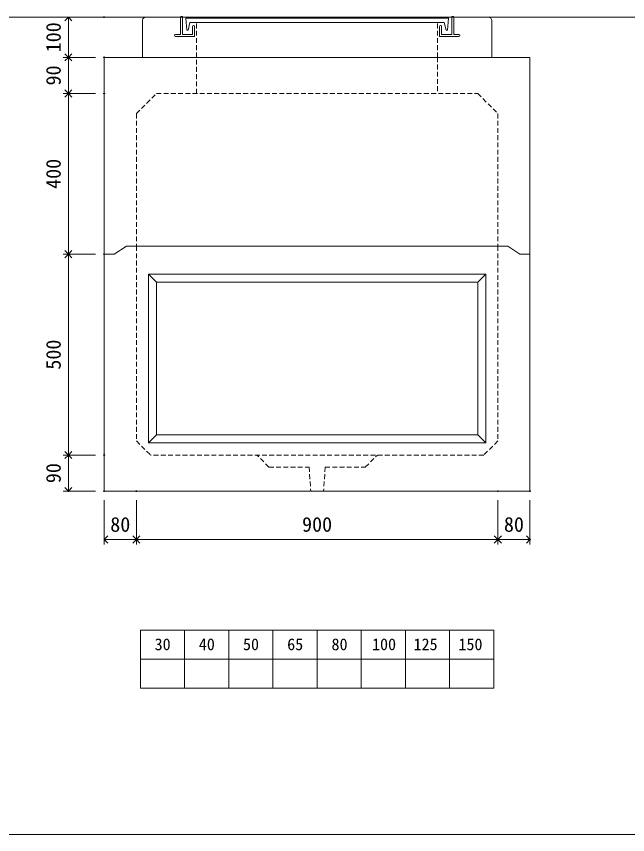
# Model space of a CAD drawing. Units: millimetres, scale not verified. Extents: x -4890 to 4890, y -2329 to 2329.
# Drawn here: x 1846 to 3368, y -1946 to 91 of the extents above; entities that cross this region are included whole.
import ezdxf
from ezdxf.enums import TextEntityAlignment as Align

# ---------------------------------------------------------------- set-up
doc = ezdxf.new("R2010")
doc.units = ezdxf.units.MM
doc.header["$LTSCALE"] = 10
doc.header["$PDMODE"] = 32
doc.header["$PDSIZE"] = 2
doc.linetypes.add('DASHED1', pattern=[1.8, 1.2, -0.6])
doc.layers.add('0-1_Defpoints', color=7, linetype='Continuous')
for name, color, linetype, lineweight in [('0-2_waku', 7, 'Continuous', 18), ('0-3_gaikei', 7, 'Continuous', 18), ('0-4_kakure', 7, 'DASHED1', 5), ('0-5_sunpou', 7, 'Continuous', 5), ('0-9_uchigawa', 6, 'Continuous', 18), ('0-B_futa', 3, 'Continuous', 18), ('0-C_GL', 4, 'Continuous', 18), ('0-E_文字１', 7, 'Continuous', 18)]:
    doc.layers.add(name, color=color, linetype=linetype, lineweight=lineweight)
doc.styles.add('ＭＳ ゴシック', font='')
doc.styles.get('ＭＳ ゴシック').set_extended_font_data('MS Gothic')

# ---------------------------------------------------------------- blocks, each defined once
blk = doc.blocks.new('_Open90')
at = {"layer": '0-5_sunpou'}
blk.add_line((0, 0), (-1, 0), dxfattribs=at)
blk.add_lwpolyline([(-0.5, 0.5), (0, 0), (-0.5, -0.5)], dxfattribs=at)
blk = doc.blocks.new('D67')
at = {"layer": '0-1_Defpoints'}
for p in [(3511.54, 2264.36), (3423, 2164.36), (3512.32, 2164.36)]:
    blk.add_point(p, dxfattribs=at)
at = {"layer": '0-5_sunpou'}
for p, q in [((3489.54, 2264.36), (3410, 2264.36)), ((3423, 2246.36), (3423, 2182.36)), ((3490.32, 2164.36), (3410, 2164.36))]:
    blk.add_line(p, q, dxfattribs=at)
at = {"layer": '0-5_sunpou', "xscale": 18, "yscale": 18}
for p, rotation in [((3423, 2264.36), 90), ((3423, 2164.36), 270)]:
    blk.add_blockref('_Open90', p, dxfattribs=dict(at, rotation=rotation))
at = {"layer": '0-5_sunpou', "style": 'ＭＳ ゴシック'}
blk.add_text('100', height=36.66, rotation=90, dxfattribs=at).set_placement((3415, 2176.86), align=Align.BOTTOM_LEFT)
blk = doc.blocks.new('D68')
at = {"layer": '0-1_Defpoints'}
for p in [(3512.32, 2164.36), (3423, 2074.36), (3512.32, 2074.36)]:
    blk.add_point(p, dxfattribs=at)
at = {"layer": '0-5_sunpou'}
for p, q in [((3490.32, 2164.36), (3410, 2164.36)), ((3423, 2146.36), (3423, 2092.36)), ((3490.32, 2074.36), (3410, 2074.36))]:
    blk.add_line(p, q, dxfattribs=at)
at = {"layer": '0-5_sunpou', "xscale": 18, "yscale": 18}
for p, rotation in [((3423, 2164.36), 90), ((3423, 2074.36), 270)]:
    blk.add_blockref('_Open90', p, dxfattribs=dict(at, rotation=rotation))
at = {"layer": '0-5_sunpou', "style": 'ＭＳ ゴシック'}
blk.add_text('90', height=36.66, rotation=90, dxfattribs=at).set_placement((3415, 2094.36), align=Align.BOTTOM_LEFT)
blk = doc.blocks.new('D69')
at = {"layer": '0-1_Defpoints'}
for p in [(3512.32, 2074.36), (3423, 1674.36), (3512.32, 1674.36)]:
    blk.add_point(p, dxfattribs=at)
at = {"layer": '0-5_sunpou'}
for p, q in [((3490.32, 2074.36), (3410, 2074.36)), ((3423, 2056.36), (3423, 1692.36)), ((3490.32, 1674.36), (3410, 1674.36))]:
    blk.add_line(p, q, dxfattribs=at)
at = {"layer": '0-5_sunpou', "xscale": 18, "yscale": 18}
for p, rotation in [((3423, 2074.36), 90), ((3423, 1674.36), 270)]:
    blk.add_blockref('_Open90', p, dxfattribs=dict(at, rotation=rotation))
at = {"layer": '0-5_sunpou', "style": 'ＭＳ ゴシック'}
blk.add_text('400', height=36.66, rotation=90, dxfattribs=at).set_placement((3415, 1836.86), align=Align.BOTTOM_LEFT)
blk = doc.blocks.new('D70')
at = {"layer": '0-1_Defpoints'}
for p in [(3512.32, 1674.36), (3423, 1174.36), (3512.32, 1174.36)]:
    blk.add_point(p, dxfattribs=at)
at = {"layer": '0-5_sunpou'}
for p, q in [((3490.32, 1674.36), (3410, 1674.36)), ((3423, 1656.36), (3423, 1192.36)), ((3490.32, 1174.36), (3410, 1174.36))]:
    blk.add_line(p, q, dxfattribs=at)
at = {"layer": '0-5_sunpou', "xscale": 18, "yscale": 18}
for p, rotation in [((3423, 1674.36), 90), ((3423, 1174.36), 270)]:
    blk.add_blockref('_Open90', p, dxfattribs=dict(at, rotation=rotation))
at = {"layer": '0-5_sunpou', "style": 'ＭＳ ゴシック'}
blk.add_text('500', height=36.66, rotation=90, dxfattribs=at).set_placement((3415, 1386.86), align=Align.BOTTOM_LEFT)
blk = doc.blocks.new('D71')
at = {"layer": '0-1_Defpoints'}
for p in [(3512.32, 1174.36), (3423, 1084.36), (3512.32, 1084.36)]:
    blk.add_point(p, dxfattribs=at)
at = {"layer": '0-5_sunpou'}
for p, q in [((3490.32, 1174.36), (3410, 1174.36)), ((3423, 1156.36), (3423, 1102.36)), ((3490.32, 1084.36), (3410, 1084.36))]:
    blk.add_line(p, q, dxfattribs=at)
at = {"layer": '0-5_sunpou', "xscale": 18, "yscale": 18}
for p, rotation in [((3423, 1174.36), 90), ((3423, 1084.36), 270)]:
    blk.add_blockref('_Open90', p, dxfattribs=dict(at, rotation=rotation))
at = {"layer": '0-5_sunpou', "style": 'ＭＳ ゴシック'}
blk.add_text('90', height=36.66, rotation=90, dxfattribs=at).set_placement((3415, 1104.36), align=Align.BOTTOM_LEFT)
blk = doc.blocks.new('D72')
at = {"layer": '0-1_Defpoints'}
for p in [(3512.32, 1084.36), (3592.32, 1084.36), (3592.32, 964.33)]:
    blk.add_point(p, dxfattribs=at)
at = {"layer": '0-5_sunpou'}
for p, q in [((3512.32, 1062.36), (3512.32, 951.33)), ((3592.32, 1062.36), (3592.32, 951.33)), ((3530.32, 964.33), (3574.32, 964.33))]:
    blk.add_line(p, q, dxfattribs=at)
at = {"layer": '0-5_sunpou', "xscale": 18, "yscale": 18, "rotation": 180}
blk.add_blockref('_Open90', (3512.32, 964.33), dxfattribs=at)
at = {"layer": '0-5_sunpou', "xscale": 18, "yscale": 18}
blk.add_blockref('_Open90', (3592.32, 964.33), dxfattribs=at)
at = {"layer": '0-5_sunpou', "style": 'ＭＳ ゴシック'}
blk.add_text('80', height=36.66, dxfattribs=at).set_placement((3527.32, 972.33), align=Align.BOTTOM_LEFT)
blk = doc.blocks.new('D73')
at = {"layer": '0-1_Defpoints'}
for p in [(3592.32, 1084.36), (4492.32, 1084.36), (4492.32, 964.33)]:
    blk.add_point(p, dxfattribs=at)
at = {"layer": '0-5_sunpou'}
for p, q in [((3592.32, 1062.36), (3592.32, 951.33)), ((4492.32, 1062.36), (4492.32, 951.33)), ((3610.32, 964.33), (4474.32, 964.33))]:
    blk.add_line(p, q, dxfattribs=at)
at = {"layer": '0-5_sunpou', "xscale": 18, "yscale": 18, "rotation": 180}
blk.add_blockref('_Open90', (3592.32, 964.33), dxfattribs=at)
at = {"layer": '0-5_sunpou', "xscale": 18, "yscale": 18}
blk.add_blockref('_Open90', (4492.32, 964.33), dxfattribs=at)
at = {"layer": '0-5_sunpou', "style": 'ＭＳ ゴシック'}
blk.add_text('900', height=36.66, dxfattribs=at).set_placement((4004.82, 972.33), align=Align.BOTTOM_LEFT)
blk = doc.blocks.new('D74')
at = {"layer": '0-1_Defpoints'}
for p in [(4492.32, 1084.36), (4572.32, 1084.36), (4572.32, 964.33)]:
    blk.add_point(p, dxfattribs=at)
at = {"layer": '0-5_sunpou'}
for p, q in [((4492.32, 1062.36), (4492.32, 951.33)), ((4572.32, 1062.36), (4572.32, 951.33)), ((4510.32, 964.33), (4554.32, 964.33))]:
    blk.add_line(p, q, dxfattribs=at)
at = {"layer": '0-5_sunpou', "xscale": 18, "yscale": 18, "rotation": 180}
blk.add_blockref('_Open90', (4492.32, 964.33), dxfattribs=at)
at = {"layer": '0-5_sunpou', "xscale": 18, "yscale": 18}
blk.add_blockref('_Open90', (4572.32, 964.33), dxfattribs=at)
at = {"layer": '0-5_sunpou', "style": 'ＭＳ ゴシック'}
blk.add_text('80', height=36.66, dxfattribs=at).set_placement((4507.32, 972.33), align=Align.BOTTOM_LEFT)

msp = doc.modelspace()

# ---------------------------------------------------------------- linework, layer by layer
at = {"layer": '0-2_waku'}
for p, q in [((2154.99, -1436.63), (2154.99, -1580.63)), ((2154.99, -1436.63), (2154.99, -1580.63)), ((2154.99, -1436.63), (2154.99, -1580.63)), ((2154.99, -1436.63), (2154.99, -1580.63)), ((2154.99, -1436.63), (3034.99, -1436.63)), ((2264.99, -1436.63), (2264.99, -1580.63)), ((2374.99, -1436.63), (2374.99, -1580.63)), ((2374.99, -1436.63), (2374.99, -1580.63)), ((2484.99, -1436.63), (2484.99, -1580.63)), ((2594.99, -1436.63), (2594.99, -1580.63)), ((2704.99, -1436.63), (2704.99, -1580.63)), ((2814.99, -1436.63), (2814.99, -1580.63)), ((2924.99, -1436.63), (2924.99, -1580.63)), ((3034.99, -1436.63), (3034.99, -1580.63)), ((2154.99, -1508.63), (3034.99, -1508.63)), ((2154.99, -1580.63), (3034.99, -1580.63)), ((-1230.01, -1945.63), (4889.99, -1945.63)), ((-1230.01, -1945.63), (4889.99, -1945.63))]:
    msp.add_line(p, q, dxfattribs=at)
at = {"layer": '0-3_gaikei'}
for p, q in [((2169.99, 89.37), (2254.99, 89.37)), ((2934.99, 89.37), (3019.99, 89.37)), ((2159.99, -10.63), (2159.99, 79.37)), ((3029.99, -10.63), (3029.99, 79.37)), ((2159.99, -10.63), (2269.99, -10.63)), ((2194.99, -10.63), (2994.99, -10.63)), ((3029.99, -10.63), (2919.99, -10.63)), ((2089.99, -500.63), (2119.99, -480.63)), ((2119.99, -480.63), (3069.99, -480.63)), ((3069.99, -480.63), (3099.99, -500.63)), ((2089.99, -500.63), (2064.99, -500.63)), ((3099.99, -500.63), (3124.99, -500.63))]:
    msp.add_line(p, q, dxfattribs=at)
msp.add_lwpolyline([(2064.99, -1090.63), (2064.99, -10.63), (3124.99, -10.63), (3124.99, -1090.63)], close=True, dxfattribs=at)
for centre, radius, start, end in [((2169.41, 79.95), 9.44, 86.47383, 183.52617), ((3020.32, 79.7), 9.68, 358.04251, 91.95749)]:
    msp.add_arc(centre, radius, start, end, dxfattribs=at)
at = {"layer": '0-4_kakure'}
for p, q in [((2294.99, -10.63), (2294.99, 75.87)), ((2894.99, -10.63), (2894.99, 75.87)), ((2294.99, -100.63), (2294.99, -10.63)), ((2894.99, -10.63), (2894.99, -100.63)), ((2144.99, -150.63), (2194.99, -100.63)), ((2194.99, -100.63), (2994.99, -100.63)), ((2994.99, -100.63), (3044.99, -150.63)), ((2144.99, -150.63), (2144.99, -480.63)), ((3044.99, -150.63), (3044.99, -480.63)), ((2144.99, -480.63), (2144.99, -965.63)), ((3044.99, -480.63), (3044.99, -965.63)), ((2144.99, -965.63), (2179.99, -1000.63)), ((3044.99, -965.63), (3009.99, -1000.63)), ((3009.99, -1000.63), (2179.99, -1000.63)), ((2474.99, -1030.63), (2444.99, -1000.63)), ((2714.99, -1030.63), (2744.99, -1000.63)), ((2474.99, -1030.63), (2574.99, -1030.63)), ((2574.99, -1030.63), (2578.99, -1090.63)), ((2614.99, -1030.63), (2610.99, -1090.63)), ((2614.99, -1030.63), (2714.99, -1030.63))]:
    msp.add_line(p, q, dxfattribs=at)
at = {"layer": '0-9_uchigawa'}
for p, q in [((2174.99, -550.63), (2174.99, -970.63)), ((2174.99, -550.63), (2594.99, -550.63)), ((2174.99, -550.63), (2194.99, -570.63)), ((2594.99, -550.63), (3014.99, -550.63)), ((2594.99, -550.63), (3014.99, -550.63)), ((3014.99, -550.63), (2994.99, -570.63)), ((3014.99, -550.63), (3014.99, -970.63)), ((2194.99, -570.63), (2194.99, -950.63)), ((2194.99, -570.63), (2594.99, -570.63)), ((2194.99, -570.63), (2594.99, -570.63)), ((2594.99, -570.63), (2994.99, -570.63)), ((2994.99, -570.63), (2994.99, -950.63)), ((2194.99, -950.63), (2174.99, -970.63)), ((2194.99, -950.63), (2594.99, -950.63)), ((2594.99, -950.63), (2994.99, -950.63)), ((2994.99, -950.63), (3014.99, -970.63)), ((2174.99, -970.63), (2594.99, -970.63)), ((2594.99, -970.63), (3014.99, -970.63))]:
    msp.add_line(p, q, dxfattribs=at)
at = {"layer": '0-B_futa'}
for p, q in [((2254.99, 89.37), (2254.99, 46.37)), ((2256.99, 91.37), (2259.99, 91.37)), ((2259.99, 91.37), (2259.99, 46.37)), ((2267.8, 86.87), (2922.13, 86.87)), ((2267.8, 86.87), (2270.29, 56.87)), ((2922.13, 86.87), (2919.88, 56.87)), ((2929.99, 91.37), (2929.99, 46.37)), ((2929.99, 91.37), (2932.99, 91.37)), ((2934.99, 89.37), (2934.99, 46.37)), ((2278.32, 75.87), (2274, 56.87)), ((2278.32, 75.87), (2911.66, 75.87)), ((2284.99, 66.37), (2284.99, 46.37)), ((2286.99, 68.37), (2287.99, 68.37)), ((2289.99, 66.37), (2289.99, 41.37)), ((2899.99, 66.37), (2899.99, 41.37)), ((2902.99, 68.37), (2901.99, 68.37)), ((2904.99, 66.37), (2904.99, 46.37)), ((2911.66, 75.87), (2915.98, 56.87)), ((2239.99, 44.37), (2239.99, 43.37)), ((2241.99, 46.37), (2254.99, 46.37)), ((2289.99, 41.37), (2241.99, 41.37)), ((2259.99, 46.37), (2284.99, 46.37)), ((2270.29, 56.87), (2274, 56.87)), ((2899.99, 41.37), (2947.99, 41.37)), ((2929.99, 46.37), (2904.99, 46.37)), ((2919.88, 56.87), (2915.98, 56.87)), ((2947.99, 46.37), (2934.99, 46.37)), ((2949.99, 44.37), (2949.99, 43.37))]:
    msp.add_line(p, q, dxfattribs=at)
for centre, start, end in [((2256.99, 89.37), 90, 180), ((2932.99, 89.37), 0, 90), ((2286.99, 66.37), 90, 180), ((2287.99, 66.37), 0, 90), ((2901.99, 66.37), 90, 180), ((2902.99, 66.37), 0, 90), ((2241.99, 44.37), 90, 180), ((2241.99, 43.37), 180, 270), ((2947.99, 44.37), 0, 90), ((2947.99, 43.37), 270, 0)]:
    msp.add_arc(centre, 2, start, end, dxfattribs=at)
at = {"layer": '0-C_GL'}
msp.add_line((-1230.01, 89.37), (4889.99, 89.37), dxfattribs=at)

# ---------------------------------------------------------------- block references
at = {"layer": '0-5_sunpou'}
for name in ['D67', 'D68', 'D69', 'D70', 'D71', 'D72', 'D73', 'D74']:
    msp.add_blockref(name, (-1447.32, -2174.99), dxfattribs=at)

# ---------------------------------------------------------------- texts
at = {"layer": '0-E_文字１', "style": 'ＭＳ ゴシック'}
for s, p in [('30', (2190.42, -1495.27)), ('40', (2300.42, -1495.27)), ('50', (2410.42, -1495.27)), ('65', (2520.42, -1495.27)), ('80', (2630.83, -1495.27)), ('100', (2731.7, -1495.27)), ('125', (2835.09, -1495.27)), ('150', (2946.85, -1495.27))]:
    msp.add_text(s, height=29.33, dxfattribs=at).set_placement(p, align=Align.BOTTOM_LEFT)

doc.saveas('drawing.dxf')
